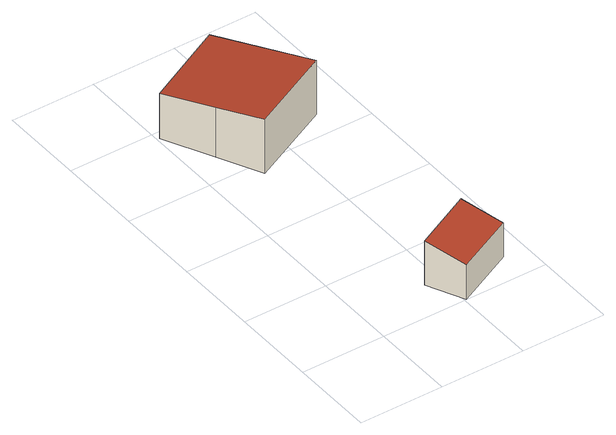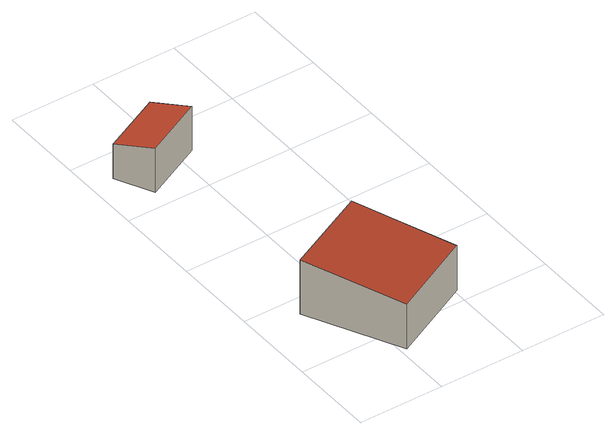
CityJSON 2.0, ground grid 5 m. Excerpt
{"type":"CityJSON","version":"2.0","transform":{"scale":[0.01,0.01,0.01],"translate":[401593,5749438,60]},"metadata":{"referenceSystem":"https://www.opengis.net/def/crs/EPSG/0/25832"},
"CityObjects":{
"building1":{"type":"Building","attributes":{"Gemeindeschluessel":"05515000","Geometrietyp2DReferenz":"3000","function":"31001_1310","roofType":"2100","measuredHeight":2.82},"geometry":[{"type":"Solid","lod":"2","boundaries":[[[[0,1,2,3]],[[4,5,1,0]],[[6,7,5,4]],[[3,2,7,6]],[[4,0,3,6]],[[1,5,7,2]]]],"semantics":{"surfaces":[{"type":"WallSurface"},{"type":"RoofSurface"},{"type":"GroundSurface"}],"values":[[0,0,0,0,1,2]]}}]},
"building2":{"type":"Building","attributes":{"Gemeindeschluessel":"05515000","Geometrietyp2DReferenz":"3000","function":"51009_1610","roofType":"2100","measuredHeight":3.47},"geometry":[{"type":"Solid","lod":"2","boundaries":[[[[8,9,10,11]],[[12,13,9,8]],[[14,15,13,12]],[[16,17,15,14]],[[11,10,17,16]],[[14,12,8,11,16]],[[9,13,15,17,10]]]],"semantics":{"surfaces":[{"type":"WallSurface"},{"type":"RoofSurface"},{"type":"GroundSurface"}],"values":[[0,0,0,0,0,1,2]]}}]}
},
"vertices":[
[407,219,337],[407,219,55],[513,2,55],[513,2,274],[755,390,337],[755,390,55],[861,172,274],[861,172,55],
[0,1934,363],[0,1934,77],[141,1645,77],[141,1645,395],[481,2174,363],[481,2174,77],[752,1631,424],[752,1631,77],[264,1394,424],[264,1394,77]
]}
